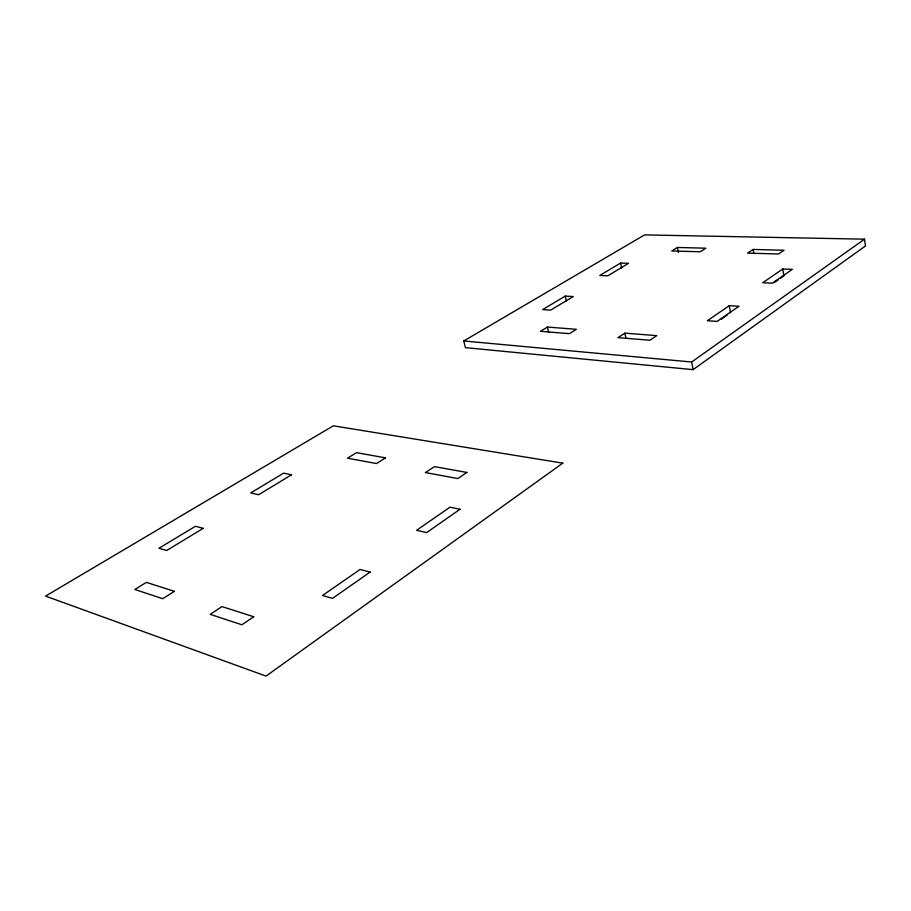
<?xml version="1.0" encoding="UTF-8"?>
<svg xmlns="http://www.w3.org/2000/svg" width="911" height="911" viewBox="0 0 911 911"><rect width="100%" height="100%" fill="white"/><g stroke="black" fill="none" stroke-linecap="round" stroke-linejoin="round"><path stroke-width="1.37" d="M693.112 369.65L865.45 245.97L864.516 239.172L644.601 234.901L463.745 340.976L465.43 347.649L693.112 369.65L691.654 362.009L864.516 239.172M721.33 319.203L727.08 315.206M773.894 282.786L778.324 279.711M780.545 278.174L783.87 275.862L782.765 268.984L792.331 269.337L772.357 283.15L762.746 282.729L782.765 268.984M729.278 305.686L707.335 320.74L717.105 321.401L738.992 306.255L729.278 305.686L730.542 312.815M624.878 333.141L617.988 337.639L649.907 340.236L656.763 335.647L624.878 333.141L625.857 337.879M753.124 249.455L747.521 253.11L778.506 253.987L784.052 250.263L753.124 249.455L753.796 253.383M547.409 327.049L540.451 331.308L569.432 333.665L576.367 329.326L547.409 327.049L548.638 332.469M677.499 247.462L671.783 250.958L700.172 251.766L705.843 248.202L677.499 247.462L678.444 252.484M565.241 296.098L542.671 309.569L550.688 310.116L573.235 296.565L565.241 296.098L566.391 301.29M620.596 263.04L599.814 275.452L607.774 275.805L628.522 263.336L620.596 263.04L621.621 268.073M463.745 340.976L691.654 362.009M562.804 463.152L266.046 676.099L45.55 596.101L333.358 425.801L562.804 463.152M370.128 572.085L332.538 598.368L322.528 595.475L360.084 569.455L370.128 572.085M460.021 509.26L426.655 532.582L416.589 530.316L449.954 507.199L460.021 509.26M253.714 616.758L241.87 624.787L210.202 614.344L221.977 606.589L253.714 616.758M466.853 472.433L457.823 478.548L425.426 472.581L434.467 466.626L466.853 472.433M174.377 591.341L162.739 598.698L134.817 589.497L146.375 582.368L174.377 591.341M385.512 457.857L376.505 463.551L347.501 458.199L356.486 452.653L385.512 457.857M203.255 528.323L166.679 550.506L158.935 548.263L195.444 526.273L203.255 528.323M291.543 474.779L258.633 494.741L250.73 492.953L283.594 473.151L291.543 474.779"/></g></svg>
